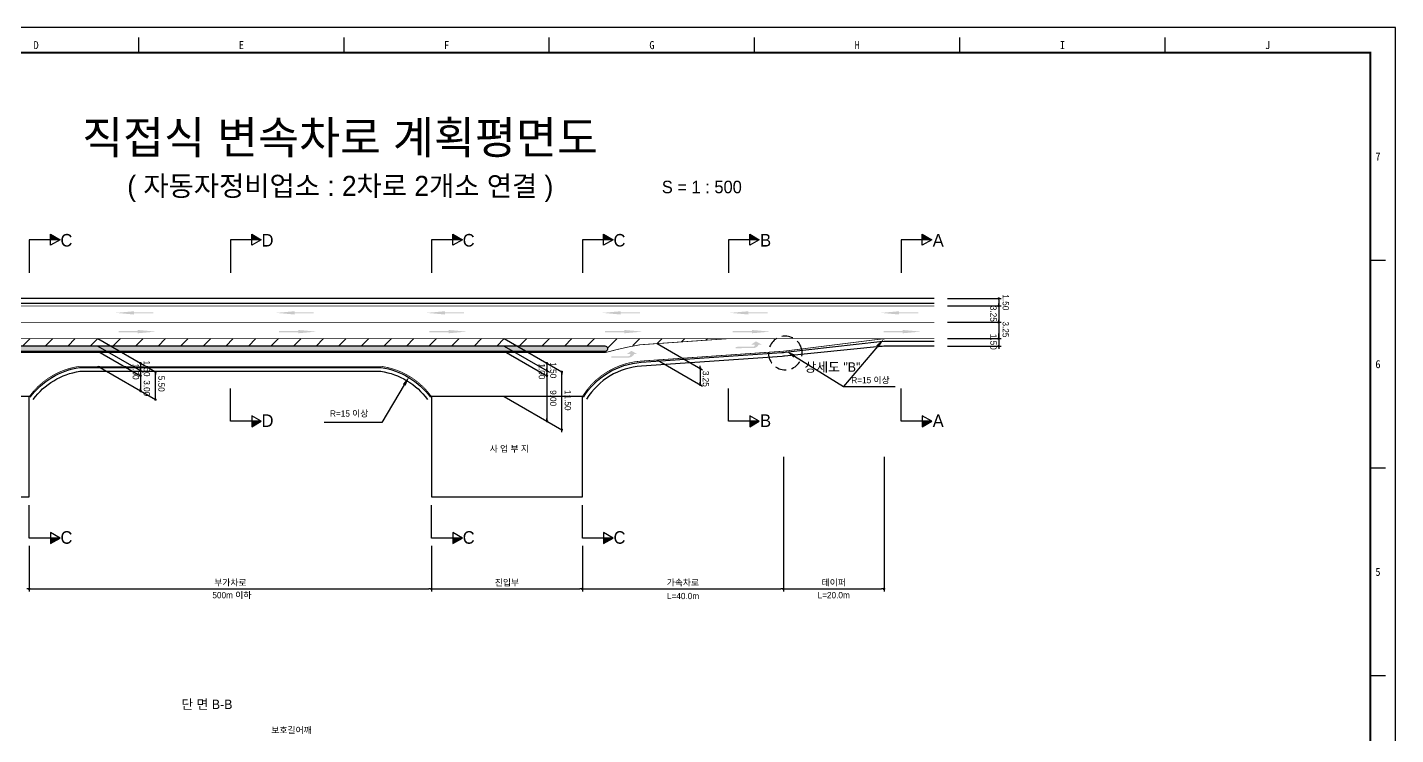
# Model space of a CAD drawing. Header units: millimetres. Extents: x 463 to 887, y -2 to 297.
# Drawn here: x 614.7 to 886.8, y 156.4 to 297.1 of the extents above; entities that cross this region are included whole.
import ezdxf
from ezdxf.enums import TextEntityAlignment as Align

# ---------------------------------------------------------------- set-up
doc = ezdxf.new("R2010")
doc.units = ezdxf.units.MM
doc.linetypes.add('HIDDEN', pattern=[9.525, 6.35, -3.175])
for name, color, linetype in [('CC-GSTR-0004', 4, 'Continuous'), ('CM-LANE-0030', 30, 'Continuous'), ('CZ-DIMT-0002', 7, 'Continuous'), ('CZ-LIN1-0007', 7, 'Continuous'), ('CZ-LIN2-0003', 3, 'Continuous'), ('CZ-LINE-0001', 7, 'Continuous'), ('CZ-TEXT-BOX0', 7, 'Continuous'), ('TITLE', 7, 'Continuous')]:
    doc.layers.add(name, color=color, linetype=linetype)
doc.styles.add('돋움', font='')
doc.styles.add('돋음체', font='')
doc.styles.get('돋움').set_extended_font_data('Dotum')
doc.styles.get('돋음체').set_extended_font_data('DotumChe')

# ---------------------------------------------------------------- blocks, each defined once
blk = doc.blocks.new('_Dot')
at = {"color": 0, "linetype": 'ByBlock', "lineweight": -2}
blk.add_line((-0.5, 0), (-1, 0), dxfattribs=at)
at = {"color": 0, "linetype": 'ByBlock', "const_width": 0.5}
blk.add_lwpolyline([(-0.25, 0, 1), (0.25, 0, 1)], format="xyb", close=True, dxfattribs=at)

msp = doc.modelspace()

# ---------------------------------------------------------------- hatches: boundary and pattern name
at = {"layer": 'CM-LANE-0030'}
h = msp.add_hatch(dxfattribs=at)
h.set_pattern_fill('ANSI31', color=256, style=0)
h.set_pattern_definition([(45, (-544.8255, 4.5784), (-2.245064, 2.245064), [])])
h.paths.add_polyline_path([(570.27, 235.15), (574.57, 234.5, -0.082795), (580.28, 232.65), (581.31, 232.65, 0.001767), (581.2, 232.71, -0.768255), (581.45, 233.65), (729.58, 233.65, -0.801424), (729.79, 232.69, 0.001479), (729.69, 232.65), (730.93, 232.65, -0.078793), (736.5, 233.93), (754.08, 235.15)])
at = {"layer": 'CZ-LIN1-0007'}
for points in [[(635.87, 240.6), (635.87, 240.38), (639.7, 240.38), (639.7, 240.17), (635.87, 240.17), (635.87, 239.95), (632.22, 240.28)], [(667.79, 240.6), (667.79, 240.38), (671.61, 240.38), (671.61, 240.17), (667.79, 240.17), (667.79, 239.95), (664.14, 240.28)], [(697.69, 240.6), (697.69, 240.38), (701.52, 240.38), (701.52, 240.17), (697.69, 240.17), (697.69, 239.95), (694.04, 240.28)], [(732.66, 240.6), (732.66, 240.38), (736.49, 240.38), (736.49, 240.17), (732.66, 240.17), (732.66, 239.95), (729.01, 240.28)], [(758.03, 240.6), (758.03, 240.38), (761.86, 240.38), (761.86, 240.17), (758.03, 240.17), (758.03, 239.95), (754.38, 240.28)], [(788.04, 240.6), (788.04, 240.38), (791.86, 240.38), (791.86, 240.17), (788.04, 240.17), (788.04, 239.95), (784.39, 240.28)], [(636.61, 236.87), (636.61, 236.65), (632.78, 236.65), (632.78, 236.44), (636.61, 236.44), (636.61, 236.22), (640.26, 236.55)], [(668.52, 236.87), (668.52, 236.65), (664.7, 236.65), (664.7, 236.44), (668.52, 236.44), (668.52, 236.22), (672.17, 236.55)], [(698.42, 236.87), (698.42, 236.65), (694.6, 236.65), (694.6, 236.44), (698.42, 236.44), (698.42, 236.22), (702.08, 236.55)], [(733.4, 236.87), (733.4, 236.65), (729.57, 236.65), (729.57, 236.44), (733.4, 236.44), (733.4, 236.22), (737.05, 236.55)], [(758.77, 236.87), (758.77, 236.65), (754.94, 236.65), (754.94, 236.44), (758.77, 236.44), (758.77, 236.22), (762.42, 236.55)], [(788.77, 236.87), (788.77, 236.65), (784.94, 236.65), (784.94, 236.44), (788.77, 236.44), (788.77, 236.22), (792.42, 236.55)], [(759.08, 233.27, 0.267976), (760.11, 233.96), (760.74, 233.96), (759.56, 234.61), (758.62, 233.97), (759.31, 233.96, -0.504994), (759, 233.54), (755.54, 233.52), (755.54, 233.25)], [(734.32, 231.39, 0.267976), (735.34, 232.08), (735.97, 232.07), (734.8, 232.73), (733.86, 232.08), (734.55, 232.08, -0.504994), (734.24, 231.66), (730.78, 231.64), (730.78, 231.37)]]:
    msp.add_hatch(color=256, dxfattribs=at).paths.add_polyline_path(points)
at = {"layer": 'CZ-LIN2-0003'}
h = msp.add_hatch(dxfattribs=at)
h.set_pattern_fill('CROSS', color=256, scale=0.075, style=0)
h.set_pattern_definition([(0, (-544.8255, 4.57843), (0.47625, 0.47625), [0.238125, -0.714375]), (90, (-544.70643, 4.45937), (-0.47625, 0.47625), [0.238125, -0.714375])])
h.paths.add_polyline_path([(581.45, 233.65, 0.768255), (581.2, 232.71, -0.001767), (581.31, 232.65), (729.69, 232.65, -0.001479), (729.79, 232.69, 0.801424), (729.58, 233.65)])
at = {"layer": 'CZ-LINE-0001'}
for points in [[(619.27, 255.91), (619.27, 254.82), (621.17, 254.82)], [(659.27, 255.91), (659.27, 254.82), (661.17, 254.82)], [(699.27, 255.91), (699.27, 254.82), (701.17, 254.82)], [(729.27, 255.91), (729.27, 254.82), (731.17, 254.82)], [(758.32, 255.91), (758.32, 254.82), (760.22, 254.82)], [(792.65, 255.91), (792.65, 254.82), (794.56, 254.82)], [(661.17, 218.7), (659.27, 218.7), (659.27, 217.6)], [(760.22, 218.7), (758.32, 218.7), (758.32, 217.6)], [(794.56, 218.7), (792.65, 218.7), (792.65, 217.6)], [(621.17, 195.46), (619.27, 195.46), (619.27, 194.36)], [(701.17, 195.46), (699.27, 195.46), (699.27, 194.36)], [(731.17, 195.46), (729.27, 195.46), (729.27, 194.36)]]:
    msp.add_hatch(color=256, dxfattribs=at).paths.add_polyline_path(points)

# ---------------------------------------------------------------- linework, layer by layer
at = {"color": 0, "linetype": 'ByBlock', "lineweight": -2}
for p, q in [((807.85, 242.9), (807.85, 242.65)), ((807.85, 241.9), (807.85, 242.15)), ((807.85, 241.4), (807.85, 241.15)), ((807.85, 238.65), (807.85, 238.9)), ((807.85, 238.15), (807.85, 237.9)), ((807.85, 235.4), (807.85, 235.65)), ((807.85, 235.4), (807.85, 235.65)), ((807.85, 233.4), (807.85, 233.15)), ((807.85, 233.4), (807.85, 233.15)), ((637.17, 229.99), (637.17, 229.74)), ((637.17, 228.99), (637.17, 229.24)), ((717.99, 229.99), (717.99, 229.74)), ((717.99, 228.99), (717.99, 229.24)), ((748.44, 229.51), (748.44, 229.76)), ((748.44, 229.01), (748.44, 228.76)), ((637.17, 228.49), (637.17, 228.24)), ((637.17, 227.99), (637.17, 228.24)), ((640.12, 228.28), (640.12, 228.03)), ((717.99, 228.49), (717.99, 228.24)), ((717.99, 227.99), (717.99, 228.24)), ((720.95, 228.28), (720.95, 228.03)), ((748.44, 226.26), (748.44, 226.51)), ((637.17, 224.99), (637.17, 225.24)), ((640.12, 223.28), (640.12, 223.53)), ((717.99, 218.99), (717.99, 219.24)), ((720.95, 217.28), (720.95, 217.53))]:
    msp.add_line(p, q, dxfattribs=at)
at = {"color": 0, "linetype": 'ByBlock', "const_width": 0.25}
for points in [[(807.85, 243.02, 1), (807.85, 243.27, 1)], [(807.85, 241.77, 1), (807.85, 241.52, 1)], [(807.85, 241.52, 1), (807.85, 241.77, 1)], [(807.85, 238.52, 1), (807.85, 238.27, 1)], [(807.85, 238.27, 1), (807.85, 238.52, 1)], [(807.85, 235.27, 1), (807.85, 235.02, 1)], [(807.85, 235.27, 1), (807.85, 235.02, 1)], [(807.85, 233.52, 1), (807.85, 233.77, 1)], [(807.85, 233.52, 1), (807.85, 233.77, 1)], [(637.17, 230.12, 1), (637.17, 230.37, 1)], [(637.17, 228.87, 1), (637.17, 228.62, 1)], [(637.17, 228.62, 1), (637.17, 228.87, 1)], [(640.12, 228.41, 1), (640.12, 228.66, 1)], [(717.99, 230.12, 1), (717.99, 230.37, 1)], [(717.99, 228.62, 1), (717.99, 228.87, 1)], [(717.99, 228.87, 1), (717.99, 228.62, 1)], [(720.95, 228.41, 1), (720.95, 228.66, 1)], [(748.44, 229.14, 1), (748.44, 229.39, 1)], [(748.44, 229.39, 1), (748.44, 229.14, 1)], [(637.17, 227.87, 1), (637.17, 227.62, 1)], [(717.99, 227.87, 1), (717.99, 227.62, 1)], [(748.44, 226.14, 1), (748.44, 225.89, 1)], [(637.17, 224.87, 1), (637.17, 224.62, 1)], [(640.12, 223.16, 1), (640.12, 222.91, 1)], [(717.99, 218.87, 1), (717.99, 218.62, 1)], [(720.95, 217.16, 1), (720.95, 216.91, 1)]]:
    msp.add_lwpolyline(points, format="xyb", close=True, dxfattribs=at)
at = {"layer": 'CC-GSTR-0004'}
for points in [[(795.03, 243.15), (545.03, 243.15)], [(795.03, 242.15), (545.03, 242.15)]]:
    msp.add_lwpolyline(points, dxfattribs=at)
for points in [[(725.24, 223.51, -0.24079), (736.74, 230.44), (764.7, 232.37), (764.7, 232.37, 0.010735), (765.35, 232.43), (765.35, 232.43), (784.19, 234.55), (784.19, 234.55, -0.028022), (785.87, 234.65), (785.87, 234.65), (795.03, 234.65)], [(795.03, 233.65), (785.77, 233.65, 0.024952), (784.28, 233.57), (765.25, 231.67, -0.007667), (764.8, 231.63), (736.79, 229.69, 0.24079), (725.87, 223.12)], [(615.23, 223.5, -0.202063), (625.05, 229.4), (685, 229.4, -0.202063), (694.82, 223.5, -0.202063)], [(615.83, 223.06, -0.201084), (625.1, 228.65), (684.95, 228.65, -0.201084), (694.22, 223.06, -0.201084)]]:
    msp.add_lwpolyline(points, format="xyb", dxfattribs=at)
at = {"layer": 'CM-LANE-0030', "const_width": 0.15}
msp.add_lwpolyline([(795.03, 238.4), (545.03, 238.4)], dxfattribs=at)
msp.add_lwpolyline([(574.57, 234.5), (570.27, 235.15), (754.08, 235.15), (736.5, 233.93, 0.026159), (729.69, 232.4), (581.31, 232.4, 0.027105)], format="xyb", close=True, dxfattribs=at)
at = {"layer": 'CZ-LIN1-0007', "const_width": 0.15}
msp.add_lwpolyline([(795.03, 241.65), (545.03, 241.65)], dxfattribs=at)
for points in [[(795.03, 235.15), (785.96, 235.15), (785.96, 235.15, 0.031099), (784.1, 235.03), (765.44, 232.7, -0.01381), (764.61, 232.62), (764.61, 232.62), (736.73, 230.69, 0.24079), (725.03, 223.65)], [(615.03, 223.65, -0.202373), (625.03, 229.65), (685.02, 229.65, -0.202373), (695.03, 223.65)]]:
    msp.add_lwpolyline(points, format="xyb", dxfattribs=at)
at = {"layer": 'CZ-LIN1-0007', "linetype": 'HIDDEN', "const_width": 0.15}
msp.add_lwpolyline([(754.08, 235.15), (785.96, 235.15)], dxfattribs=at)
at = {"layer": 'CZ-LIN2-0003'}
msp.add_lwpolyline([(581.2, 232.71, -0.001767), (581.31, 232.65), (729.69, 232.65, -0.001479), (729.79, 232.69, 0.801424), (729.58, 233.65), (581.45, 233.65, 0.768255)], format="xyb", close=True, dxfattribs=at)
for points in [[(615.03, 223.65), (585.03, 223.65), (585.03, 203.65), (615.03, 203.65)], [(725.03, 223.65), (695.03, 223.65), (695.03, 203.65), (725.03, 203.65)]]:
    msp.add_lwpolyline(points, close=True, dxfattribs=at)
at = {"layer": 'CZ-LINE-0001'}
for p, q in [((619.27, 253.72), (619.27, 255.91)), ((619.27, 255.91), (621.17, 254.82)), ((659.27, 253.72), (659.27, 255.91)), ((659.27, 255.91), (661.17, 254.82)), ((699.27, 253.72), (699.27, 255.91)), ((699.27, 255.91), (701.17, 254.82)), ((729.27, 253.72), (729.27, 255.91)), ((729.27, 255.91), (731.17, 254.82)), ((758.32, 253.72), (758.32, 255.91)), ((758.32, 255.91), (760.22, 254.82)), ((792.65, 253.72), (792.65, 255.91)), ((792.65, 255.91), (794.56, 254.82)), ((621.17, 254.82), (615.03, 254.82)), ((615.03, 254.82), (615.03, 248.27)), ((621.17, 254.82), (619.27, 253.72)), ((661.17, 254.82), (655.03, 254.82)), ((655.03, 254.82), (655.03, 248.27)), ((661.17, 254.82), (659.27, 253.72)), ((701.17, 254.82), (695.03, 254.82)), ((695.03, 254.82), (695.03, 248.27)), ((701.17, 254.82), (699.27, 253.72)), ((731.17, 254.82), (725.03, 254.82)), ((725.03, 254.82), (725.03, 248.27)), ((731.17, 254.82), (729.27, 253.72)), ((760.22, 254.82), (754.08, 254.82)), ((754.08, 254.82), (754.08, 248.27)), ((760.22, 254.82), (758.32, 253.72)), ((794.56, 254.82), (788.41, 254.82)), ((788.41, 254.82), (788.41, 248.27)), ((794.56, 254.82), (792.65, 253.72)), ((797.63, 243.15), (808.35, 243.15)), ((807.85, 242.65), (807.85, 233.65)), ((797.63, 241.65), (808.35, 241.65)), ((797.63, 241.65), (808.35, 241.65)), ((797.63, 238.4), (808.35, 238.4)), ((628.67, 235.15), (640.12, 228.53)), ((709.49, 235.15), (720.95, 228.53)), ((739.94, 234.17), (748.94, 228.97)), ((797.63, 235.15), (808.35, 235.15)), ((797.63, 235.15), (808.35, 235.15)), ((807.85, 235.65), (807.85, 236.15)), ((628.67, 233.65), (637.67, 228.45)), ((628.67, 233.65), (637.67, 228.45)), ((628.67, 232.65), (637.17, 227.74)), ((709.49, 233.65), (718.49, 228.45)), ((709.49, 233.65), (718.49, 228.45)), ((709.49, 232.65), (717.99, 227.74)), ((797.63, 233.65), (808.35, 233.65)), ((797.63, 233.65), (808.35, 233.65)), ((628.67, 229.65), (640.12, 223.03)), ((637.17, 230.24), (637.17, 224.74)), ((717.99, 229.74), (717.99, 218.74)), ((739.94, 230.92), (748.94, 225.72)), ((748.44, 228.76), (748.44, 225.76)), ((640.12, 223.03), (640.12, 228.53)), ((720.95, 216.54), (720.95, 228.53)), ((655.03, 218.7), (655.03, 225.24)), ((709.49, 223.65), (720.95, 217.03)), ((754.08, 218.7), (754.08, 225.24)), ((777, 225.64), (787.27, 225.64)), ((788.41, 218.7), (788.41, 225.24)), ((661.17, 218.7), (655.03, 218.7)), ((661.17, 218.7), (659.27, 219.79)), ((659.27, 219.79), (659.27, 217.6)), ((659.27, 217.6), (661.17, 218.7)), ((760.22, 218.7), (754.08, 218.7)), ((760.22, 218.7), (758.32, 219.79)), ((758.32, 219.79), (758.32, 217.6)), ((758.32, 217.6), (760.22, 218.7)), ((794.56, 218.7), (788.41, 218.7)), ((794.56, 218.7), (792.65, 219.79)), ((792.65, 219.79), (792.65, 217.6)), ((792.65, 217.6), (794.56, 218.7)), ((765.03, 211.62), (765.03, 184.85)), ((765.03, 211.62), (765.03, 184.85)), ((785.03, 211.62), (785.03, 184.85)), ((615.03, 195.46), (615.03, 202)), ((695.03, 195.46), (695.03, 202)), ((725.03, 195.46), (725.03, 202)), ((621.17, 195.46), (619.27, 196.56)), ((619.27, 196.56), (619.27, 194.36)), ((701.17, 195.46), (699.27, 196.56)), ((699.27, 196.56), (699.27, 194.36)), ((731.17, 195.46), (729.27, 196.56)), ((729.27, 196.56), (729.27, 194.36)), ((621.17, 195.46), (615.03, 195.46)), ((615.03, 193.9), (615.03, 184.85)), ((615.03, 193.9), (615.03, 184.85)), ((619.27, 194.36), (621.17, 195.46)), ((701.17, 195.46), (695.03, 195.46)), ((695.03, 193.9), (695.03, 184.85)), ((695.03, 193.9), (695.03, 184.85)), ((699.27, 194.36), (701.17, 195.46)), ((731.17, 195.46), (725.03, 195.46)), ((725.03, 193.9), (725.03, 184.85)), ((725.03, 193.9), (725.03, 184.85)), ((729.27, 194.36), (731.17, 195.46)), ((615.53, 185.35), (694.53, 185.35)), ((695.53, 185.35), (724.53, 185.35)), ((725.53, 185.35), (764.53, 185.35)), ((765.53, 185.35), (784.53, 185.35))]:
    msp.add_line(p, q, dxfattribs=at)
at = {"layer": 'CZ-LINE-0001', "linetype": 'HIDDEN', "ltscale": 0.35}
msp.add_line((768.72, 232.68), (768.72, 232.68), dxfattribs=at)
at = {"layer": 'CZ-LINE-0001'}
for points in [[(767.24, 231.66), (777, 225.64)], [(783.73, 233.59), (777, 225.64)], [(689.61, 225.94), (685.15, 218.48), (673.67, 218.48)]]:
    msp.add_lwpolyline(points, dxfattribs=at)
at = {"layer": 'CZ-LINE-0001', "linetype": 'HIDDEN', "ltscale": 0.35}
msp.add_arc((765.4, 232.29), 3.35, 6.7667, 6.749, dxfattribs=at)
at = {"layer": 'CZ-LINE-0001'}
for points in [[(783.48, 233.81), (785.03, 235.12), (783.99, 233.38)], [(767.07, 231.37), (765.54, 232.7), (767.42, 231.94)], [(689.32, 226.11), (690.63, 227.66), (689.89, 225.77)]]:
    msp.add_solid(points, dxfattribs=at)
at = {"layer": 'TITLE', "color": 7, "linetype": 'Continuous'}
for p, q in [((636.81, 292.05), (636.81, 295.07)), ((677.63, 292.05), (677.63, 295.07)), ((718.46, 292.05), (718.46, 295.07)), ((759.28, 292.05), (759.28, 295.07)), ((800.1, 292.05), (800.1, 295.07)), ((840.93, 292.05), (840.93, 295.07)), ((884.78, 250.72), (881.75, 250.72)), ((884.78, 209.39), (881.75, 209.39)), ((884.78, 168.06), (881.75, 168.06))]:
    msp.add_line(p, q, dxfattribs=at)
at = {"layer": 'TITLE'}
msp.add_lwpolyline([(463.43, -2.29), (886.79, -2.29), (886.79, 297.09), (463.43, 297.09)], close=True, dxfattribs=at)
at = {"layer": 'TITLE', "linetype": 'Continuous', "const_width": 0.403}
msp.add_lwpolyline([(473.51, 2.75), (473.51, 292.05), (881.75, 292.05), (881.75, 2.75)], close=True, dxfattribs=at)

# ---------------------------------------------------------------- block references
at = {"layer": 'CZ-LINE-0001', "xscale": 0.5, "yscale": 0.5, "zscale": 0.5}
for p in [(615.03, 185.35), (695.03, 185.35), (725.03, 185.35), (765.03, 185.35), (785.03, 185.35)]:
    msp.add_blockref('_Dot', p, dxfattribs=at)
at = {"layer": 'CZ-LINE-0001', "xscale": 0.5, "yscale": 0.5, "zscale": 0.5, "rotation": 180}
for p in [(615.03, 185.35), (695.03, 185.35), (725.03, 185.35), (765.03, 185.35)]:
    msp.add_blockref('_Dot', p, dxfattribs=at)

# ---------------------------------------------------------------- texts
at = {"layer": 'CZ-DIMT-0002', "style": '돋움'}
for s, height, p in [('C', 2.5, (622.42, 254.73)), ('D', 2.5, (662.42, 254.73)), ('C', 2.5, (702.42, 254.73)), ('C', 2.5, (732.42, 254.73)), ('B', 2.5, (761.48, 254.73)), ('A', 2.5, (795.81, 254.73)), ('상세도 "B"', 1.875, (774.77, 229.49)), ('R=15 이상', 1.25, (782.34, 226.9)), ('R=15 이상', 1.25, (678.66, 220.25)), ('D', 2.5, (662.42, 218.83)), ('B', 2.5, (761.48, 218.83)), ('A', 2.5, (795.81, 218.83)), ('사 업 부 지', 1.25, (710.51, 213.24)), ('C', 2.5, (622.42, 195.59)), ('C', 2.5, (702.42, 195.59)), ('C', 2.5, (732.42, 195.59)), ('500m 이하', 1.25, (655.33, 184.12)), ('L=40.0m', 1.25, (745.06, 183.94)), ('L=20.0m', 1.25, (775.02, 184.12))]:
    msp.add_text(s, height=height, dxfattribs=at).set_placement(p, align=Align.MIDDLE_CENTER)
for s, p in [('1.50', (808.61, 243.96)), ('3.25', (806.17, 241.68)), ('3.25', (808.61, 238.57)), ('1.50', (806.17, 236.12))]:
    msp.add_text(s, height=1.25, rotation=270, dxfattribs=at).set_placement(p)
at = {"layer": 'CZ-DIMT-0002', "char_height": 1.25, "attachment_point": 5, "rotation": 270, "style": '돋움'}
for s, insert in [('1.00', (636.21, 228.59)), ('1.50', (638.42, 229.2)), ('1.00', (716.98, 228.63)), ('1.50', (719.24, 228.86)), ('3.25', (749.6, 227.16)), ('3.00', (638.42, 225.28)), ('5.50', (641.31, 226.18)), ('9.00', (719.24, 223.31)), ('11.50', (722.13, 222.89))]:
    msp.add_mtext(s, dxfattribs=dict(at, insert=insert))
at = {"layer": 'CZ-LINE-0001', "char_height": 1.25, "attachment_point": 5, "style": '돋움'}
for s, insert in [('\\A1;부가차로', (655.03, 186.54)), ('\\A1;진입부', (710.03, 186.54)), ('\\A1;가속차로', (745.03, 186.55)), ('\\A1;테이퍼', (775.03, 186.54)), ('\\A1;보호길어깨', (667.19, 157.17))]:
    msp.add_mtext(s, dxfattribs=dict(at, insert=insert))
at = {"layer": 'CZ-TEXT-BOX0', "style": '돋움'}
msp.add_text('단 면 B-B', height=1.875, dxfattribs=at).set_placement((650.35, 162.39), align=Align.MIDDLE_CENTER)
at = {"layer": 'TITLE', "color": 3, "linetype": 'Continuous', "style": '돋음체'}
for s, p in [('D', (616.39, 293.56)), ('E', (657.22, 293.56)), ('F', (698.04, 293.56)), ('G', (738.87, 293.56)), ('H', (779.69, 293.56)), ('I', (820.52, 293.56)), ('J', (861.34, 293.56)), ('7', (883.27, 271.39)), ('6', (883.27, 230.06)), ('5', (883.27, 188.73))]:
    msp.add_text(s, height=1.59, dxfattribs=at).set_placement(p, align=Align.MIDDLE)
at = {"layer": 'TITLE', "style": '돋움'}
for s, height, p in [('직접식 변속차로 계획평면도', 6.5, (676.84, 275.17)), ('( 자동자정비업소 : 2차로 2개소 연결 )', 4, (676.89, 265.54))]:
    msp.add_text(s, height=height, dxfattribs=at).set_placement(p, align=Align.MIDDLE_CENTER)
msp.add_text('S = 1 : 500', height=2.5, dxfattribs=at).set_placement((740.84, 265.33), align=Align.MIDDLE_LEFT)

doc.saveas('drawing.dxf')
